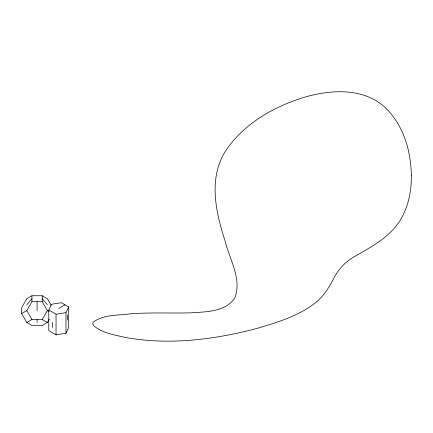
<?xml version="1.0" encoding="UTF-8"?>
<svg xmlns="http://www.w3.org/2000/svg" width="433" height="433" viewBox="0 0 433 433"><rect width="100%" height="100%" fill="white"/><g stroke="black" fill="none" stroke-linecap="round" stroke-linejoin="round"><path stroke-width="0.65" d="M37.081 310.607L37.081 301.698M48.772 310.012L51.435 304.275L61.372 302.737L68.652 306.937L68.652 327.516L65.989 333.253L56.046 334.79L48.772 330.59L48.772 310.012L56.046 314.212L65.989 312.675L68.652 306.937M49.302 319.148L47.37 322.488L42.228 325.459L31.939 325.459L26.792 322.488L21.65 313.579L26.792 310.607L31.939 301.698L31.939 295.755L42.228 295.755L47.37 298.727L51.229 305.411M26.792 322.488L31.939 319.516L42.228 319.516L47.37 310.607L42.228 301.698L42.228 295.755M26.792 304.664L31.939 298.727M31.939 295.755L26.792 298.727L21.65 307.636L21.65 313.579M58.709 308.475L65.01 304.837M31.939 301.698L42.228 301.698M47.37 310.607L49.086 311.598M42.228 319.516L47.37 322.488M42.228 298.727L47.37 304.664M26.792 310.607L31.939 319.516M67.321 314.948L67.321 320.095M65.989 312.675L65.989 333.253M56.046 314.212L56.046 334.79M52.409 322.401L52.409 327.543M37.081 319.516L37.081 322.488M411.35 175.538C411.659 195.938 405.883 217.398 390.826 231.899C380.856 241.879 368.321 248.569 356.24 255.589C346.389 260.774 338.292 268.893 333.459 278.939C328.788 287.967 323.186 296.746 315.089 303.095C298.44 315.901 277.937 322.217 258.063 328.106C234.783 334.471 210.914 338.758 186.839 340.527C166.348 341.913 145.656 341.144 125.435 337.448C114.68 334.947 102.821 333.199 94.021 326.011A60.425 11.956 5.1 0 1 93.404 321.973C103.925 314.407 118.252 315.522 130.587 313.806C150.576 312.355 170.624 313.335 190.639 312.853C205.778 311.776 224.9 312.106 234.626 298.315C242.48 279.242 229.252 258.983 224.971 240.515C215.731 212.197 208.381 178.797 225.122 151.723C243.01 124.19 273.126 106.962 303.879 97.387C330.363 89.647 363.011 87.293 384.867 107.297C403.399 124.65 410.966 150.749 411.35 175.538"/></g></svg>
